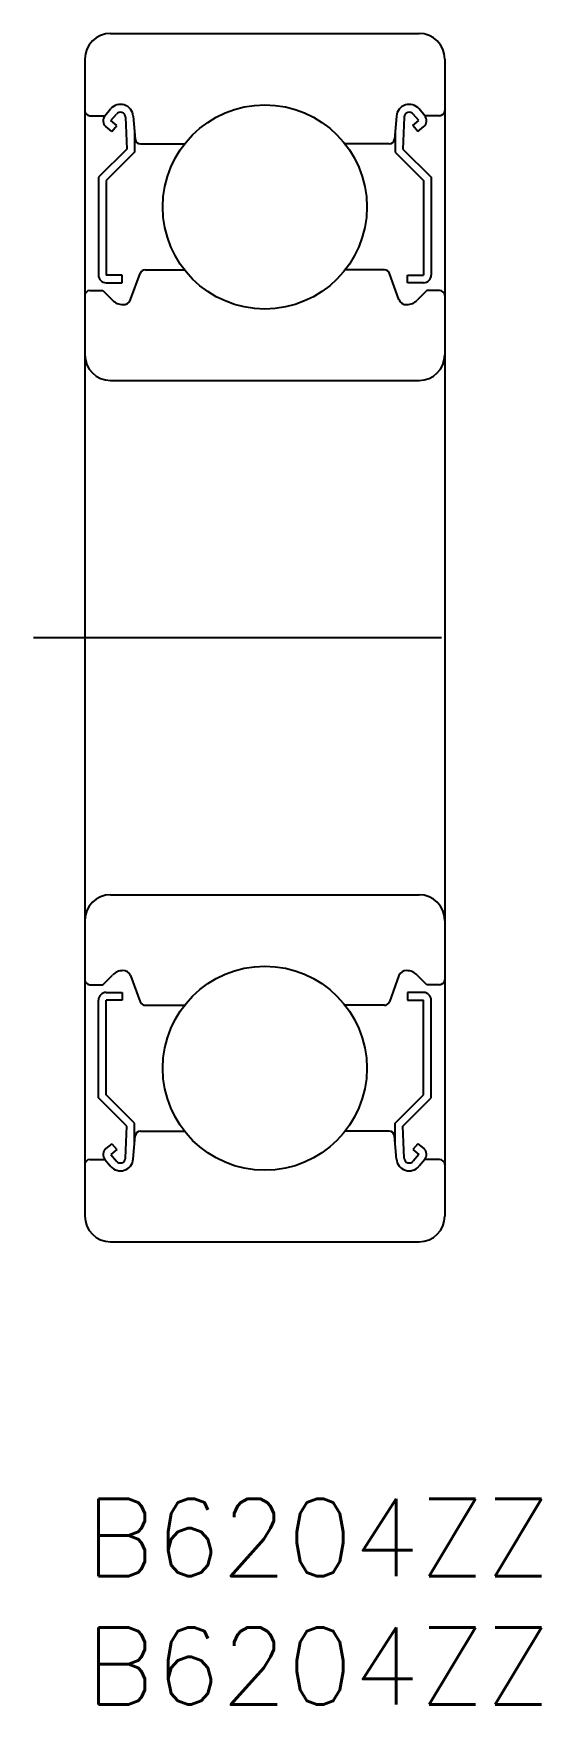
# Model space of a CAD drawing. Extents: x -2 to 17.7, y -8 to 57.
import ezdxf

# ---------------------------------------------------------------- set-up
doc = ezdxf.new("R2010")
doc.units = 0
doc.header["$LTSCALE"] = 0.5
doc.linetypes.add('CENTER', pattern=[50.8, 31.75, -6.35, 6.35, -6.35])
for name, color, linetype in [('MSM_CENTER', 1, 'CENTER'), ('MSM_CONTINUOUS', 7, 'CONTINUOUS'), ('MSM_PART_NUMBER', 7, 'CONTINUOUS')]:
    doc.layers.add(name, color=color, linetype=linetype)
doc.styles.get("Standard").update_dxf_attribs({"font": 'txt.shx', "height": 3, "bigfont": 'bigfont.shx'})

# ---------------------------------------------------------------- blocks, each defined once
blk = doc.blocks.new('*U2')
at = {"layer": 'MSM_PART_NUMBER'}
blk.add_text('B6204ZZ', height=3, dxfattribs=at).set_placement((0, -3))
blk = doc.blocks.new('*U3')
at = {"layer": 'MSM_PART_NUMBER'}
blk.add_text('B6204ZZ', height=3, dxfattribs=at).set_placement((0, -8))

msp = doc.modelspace()

# ---------------------------------------------------------------- linework, layer by layer
at = {"layer": 'MSM_CENTER'}
msp.add_line((-2.021, 33.5), (15.979, 33.5), dxfattribs=at)
at = {"layer": 'MSM_CONTINUOUS'}
for p, q in [((0.979, 57), (12.979, 57)), ((-0.021, 56), (-0.021, 11)), ((13.979, 56), (13.979, 11)), ((0.759, 53.8), (0.98, 54.062)), ((13.2, 53.8), (12.979, 54.062)), ((0.179, 53.8), (0.759, 53.8)), ((1.025, 53.184), (0.796, 53.377)), ((0.989, 53.607), (1.205, 53.864)), ((1.218, 53.414), (0.989, 53.607)), ((1.025, 53.184), (1.218, 53.414)), ((1.558, 53.743), (1.609, 52.504)), ((1.861, 53.784), (1.939, 52.883)), ((12.098, 53.784), (12.019, 52.883)), ((12.401, 53.743), (12.349, 52.504)), ((12.74, 53.414), (12.969, 53.607)), ((12.933, 53.184), (12.74, 53.414)), ((12.969, 53.607), (12.754, 53.864)), ((12.933, 53.184), (13.163, 53.377)), ((13.779, 53.8), (13.199, 53.8)), ((1.909, 53.227), (1.909, 52.38)), ((2.139, 52.7), (3.857, 52.7)), ((11.82, 52.7), (10.102, 52.7)), ((12.049, 53.227), (12.049, 52.38)), ((1.609, 52.504), (0.509, 51.404)), ((1.909, 52.38), (0.809, 51.28)), ((12.049, 52.38), (13.149, 51.28)), ((12.349, 52.504), (13.449, 51.404)), ((0.509, 51.404), (0.509, 47.6)), ((13.449, 51.404), (13.449, 47.6)), ((0.809, 51.28), (0.809, 47.6)), ((13.149, 51.28), (13.149, 47.6)), ((1.429, 47.6), (0.809, 47.6)), ((1.429, 47.3), (1.429, 47.6)), ((1.761, 46.647), (2.132, 47.668)), ((2.32, 47.8), (3.857, 47.8)), ((11.638, 47.8), (10.102, 47.8)), ((12.197, 46.647), (11.826, 47.668)), ((12.529, 47.3), (12.529, 47.6)), ((12.529, 47.6), (13.149, 47.6)), ((0.179, 47), (0.679, 47)), ((0.679, 47), (1.053, 46.626)), ((0.809, 47.3), (1.429, 47.3)), ((13.149, 47.3), (12.529, 47.3)), ((13.279, 47), (12.905, 46.626)), ((13.779, 47), (13.279, 47)), ((0.979, 43.5), (12.979, 43.5)), ((0.979, 23.5), (12.979, 23.5)), ((0.679, 20), (1.053, 20.374)), ((1.761, 20.353), (2.132, 19.332)), ((12.197, 20.353), (11.826, 19.332)), ((13.279, 20), (12.905, 20.374)), ((0.179, 20), (0.679, 20)), ((0.809, 19.7), (1.429, 19.7)), ((1.429, 19.7), (1.429, 19.4)), ((12.529, 19.7), (12.529, 19.4)), ((13.149, 19.7), (12.529, 19.7)), ((13.779, 20), (13.279, 20)), ((0.509, 15.596), (0.509, 19.4)), ((0.809, 15.72), (0.809, 19.4)), ((1.429, 19.4), (0.809, 19.4)), ((2.32, 19.2), (3.857, 19.2)), ((11.638, 19.2), (10.102, 19.2)), ((12.529, 19.4), (13.149, 19.4)), ((13.149, 15.72), (13.149, 19.4)), ((13.449, 15.596), (13.449, 19.4)), ((1.909, 14.62), (0.809, 15.72)), ((12.049, 14.62), (13.149, 15.72)), ((1.609, 14.496), (0.509, 15.596)), ((12.349, 14.496), (13.449, 15.596)), ((1.558, 13.257), (1.609, 14.496)), ((1.909, 13.773), (1.909, 14.62)), ((2.139, 14.3), (3.857, 14.3)), ((11.82, 14.3), (10.102, 14.3)), ((12.049, 13.773), (12.049, 14.62)), ((12.401, 13.257), (12.349, 14.496)), ((1.025, 13.816), (0.796, 13.623)), ((1.025, 13.816), (1.218, 13.586)), ((1.861, 13.216), (1.939, 14.117)), ((12.098, 13.216), (12.019, 14.117)), ((12.933, 13.816), (12.74, 13.586)), ((12.933, 13.816), (13.163, 13.623)), ((0.179, 13.2), (0.759, 13.2)), ((0.759, 13.2), (0.98, 12.938)), ((1.218, 13.586), (0.989, 13.393)), ((0.989, 13.393), (1.205, 13.136)), ((12.74, 13.586), (12.969, 13.393)), ((12.969, 13.393), (12.754, 13.136)), ((13.2, 13.2), (12.979, 12.938)), ((13.779, 13.2), (13.199, 13.2)), ((0.979, 10), (12.979, 10))]:
    msp.add_line(p, q, dxfattribs=at)
for centre in [(6.979, 50.25), (6.979, 16.75)]:
    msp.add_circle(centre, 3.969, dxfattribs=at)
for centre, radius, start, end in [((0.979, 56), 1, 90, 180), ((12.979, 56), 1, 0, 90), ((0.179, 54), 0.2, 180, 270), ((1.363, 53.74), 0.5, 4.98705, 139.90979), ((12.596, 53.74), 0.5, 40.09021, 175.01295), ((13.779, 54), 0.2, 270, 0), ((0.989, 53.606), 0.3, 139.90979, 229.99628), ((1.358, 53.735), 0.2, 2.37537, 139.99223), ((12.601, 53.735), 0.2, 40.00777, 177.62463), ((12.97, 53.606), 0.3, 310.00372, 40.09021), ((2.139, 52.9), 0.2, 184.98705, 270), ((11.82, 52.9), 0.2, 270, 355.01295), ((0.809, 47.6), 0.3, 180, 270), ((2.32, 47.6), 0.2, 90, 160.02987), ((11.638, 47.6), 0.2, 19.97013, 90), ((13.149, 47.6), 0.3, 270, 0), ((0.179, 46.8), 0.2, 90, 180), ((13.779, 46.8), 0.2, 0, 90), ((1.477, 47.05), 0.6, 225, 267.95907), ((1.479, 46.75), 0.3, 265.5374, 340.02987), ((12.479, 46.75), 0.3, 199.97013, 274.4626), ((12.481, 47.05), 0.6, 272.04093, 315), ((0.979, 44.5), 1, 180, 270), ((12.979, 44.5), 1, 270, 0), ((0.979, 22.5), 1, 90, 180), ((12.979, 22.5), 1, 0, 90), ((0.179, 20.2), 0.2, 180, 270), ((1.477, 19.95), 0.6, 92.04093, 135), ((1.479, 20.25), 0.3, 19.97013, 94.4626), ((12.479, 20.25), 0.3, 85.5374, 160.02987), ((12.481, 19.95), 0.6, 45, 87.95907), ((13.779, 20.2), 0.2, 270, 0), ((0.809, 19.4), 0.3, 90, 180), ((13.149, 19.4), 0.3, 0, 90), ((2.32, 19.4), 0.2, 199.97013, 270), ((11.638, 19.4), 0.2, 270, 340.02987), ((2.139, 14.1), 0.2, 90, 175.01295), ((11.82, 14.1), 0.2, 4.98705, 90), ((0.179, 13), 0.2, 90, 180), ((0.989, 13.394), 0.3, 130.00372, 220.09021), ((1.363, 13.26), 0.5, 220.09021, 355.01295), ((1.358, 13.265), 0.2, 220.00777, 357.62463), ((12.596, 13.26), 0.5, 184.98705, 319.90979), ((12.601, 13.265), 0.2, 182.37537, 319.99223), ((12.97, 13.394), 0.3, 319.90979, 49.99628), ((13.779, 13), 0.2, 0, 90), ((0.979, 11), 1, 180, 270), ((12.979, 11), 1, 270, 0)]:
    msp.add_arc(centre, radius, start, end, dxfattribs=at)

# ---------------------------------------------------------------- block references
for name in ['*U2', '*U3']:
    msp.add_blockref(name, (0, 0), dxfattribs=at)

doc.saveas('drawing.dxf')
